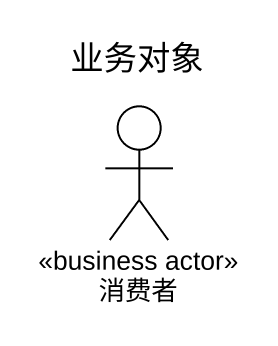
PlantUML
@startuml
title 业务对象
actor 消费者 <<business actor>>
@enduml
